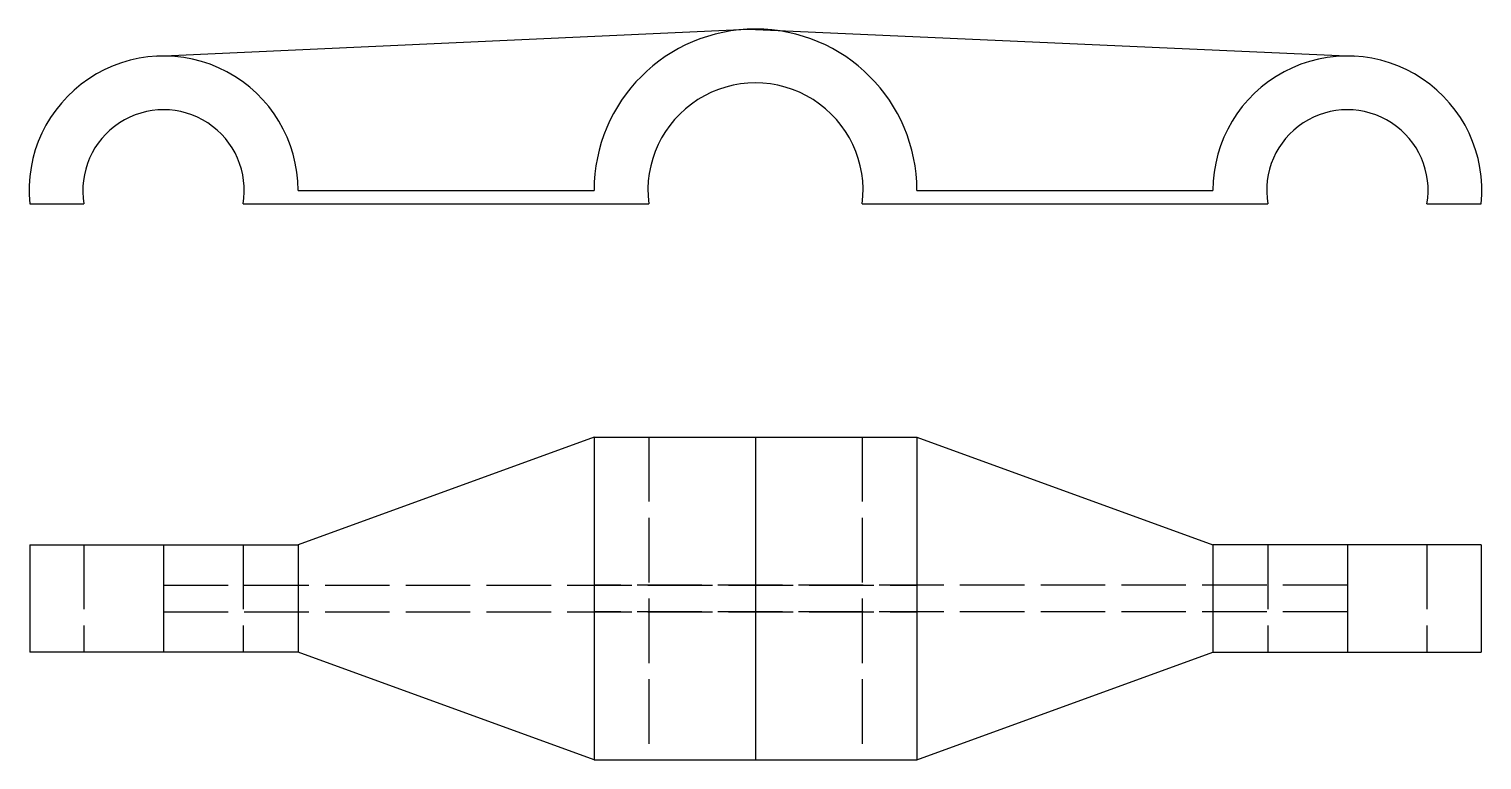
# Model space of a CAD drawing. Header units: millimetres. Extents: x 15.7 to 42.7, y 5.1 to 18.7.
import ezdxf

# ---------------------------------------------------------------- set-up
doc = ezdxf.new("R2010")
doc.units = ezdxf.units.MM
doc.linetypes.add('ACAD_ISO02W100', pattern=[15, 12, -3])
doc.layers.add('Contur', color=4, linetype='Continuous')
doc.layers.add('Linie punctata', color=253, linetype='ACAD_ISO02W100')

msp = doc.modelspace()

# ---------------------------------------------------------------- linework, layer by layer
at = {"layer": 'Contur'}
for p, q in [((18.053, 18.18), (29.042, 18.68)), ((29.042, 18.68), (40.303, 18.18)), ((20.678, 15.683), (26.178, 15.683)), ((32.178, 15.683), (37.678, 15.683)), ((15.691, 15.433), (16.699, 15.433)), ((19.657, 15.433), (27.194, 15.433)), ((31.162, 15.433), (38.699, 15.433)), ((41.657, 15.433), (42.666, 15.433)), ((26.178, 11.1), (20.678, 9.1)), ((26.178, 11.1), (26.178, 5.1)), ((26.178, 11.1), (32.178, 11.1)), ((29.178, 11.1), (29.178, 5.1)), ((32.178, 11.1), (32.178, 5.1)), ((32.178, 11.1), (37.678, 9.1)), ((15.691, 9.1), (15.691, 7.1)), ((15.691, 9.1), (18.178, 9.1)), ((18.178, 9.1), (18.178, 7.1)), ((18.178, 9.1), (20.678, 9.1)), ((20.678, 9.1), (20.678, 7.1)), ((37.678, 9.1), (37.678, 7.1)), ((40.178, 9.1), (37.678, 9.1)), ((42.666, 9.1), (40.178, 9.1)), ((40.178, 9.1), (40.178, 7.1)), ((42.666, 9.1), (42.666, 7.1)), ((20.678, 7.1), (15.691, 7.1)), ((26.178, 5.1), (20.678, 7.1)), ((32.178, 5.1), (37.678, 7.1)), ((37.678, 7.1), (42.666, 7.1)), ((26.178, 5.1), (32.178, 5.1))]:
    msp.add_line(p, q, dxfattribs=at)
for centre, radius, start, end in [((29.178, 15.683), 3, 0, 180), ((18.178, 15.683), 2.5, 0, 185.7392), ((40.178, 15.683), 2.5, 354.2608, 180), ((29.178, 15.683), 2, 352.8192, 187.1808), ((18.178, 15.683), 1.5, 350.4059, 189.5941), ((40.178, 15.683), 1.5, 350.4059, 189.5941)]:
    msp.add_arc(centre, radius, start, end, dxfattribs=at)
at = {"layer": 'Linie punctata', "ltscale": 0.1}
for p, q in [((27.194, 11.1), (27.194, 5.1)), ((31.162, 11.1), (31.162, 5.1)), ((16.699, 9.1), (16.699, 7.1)), ((19.657, 9.1), (19.657, 7.1)), ((38.699, 9.1), (38.699, 7.1)), ((41.657, 9.1), (41.657, 7.1)), ((18.178, 8.35), (32.178, 8.35)), ((40.178, 8.35), (26.178, 8.35)), ((18.178, 7.85), (32.178, 7.85)), ((40.178, 7.85), (26.178, 7.85))]:
    msp.add_line(p, q, dxfattribs=at)

doc.saveas('drawing.dxf')
